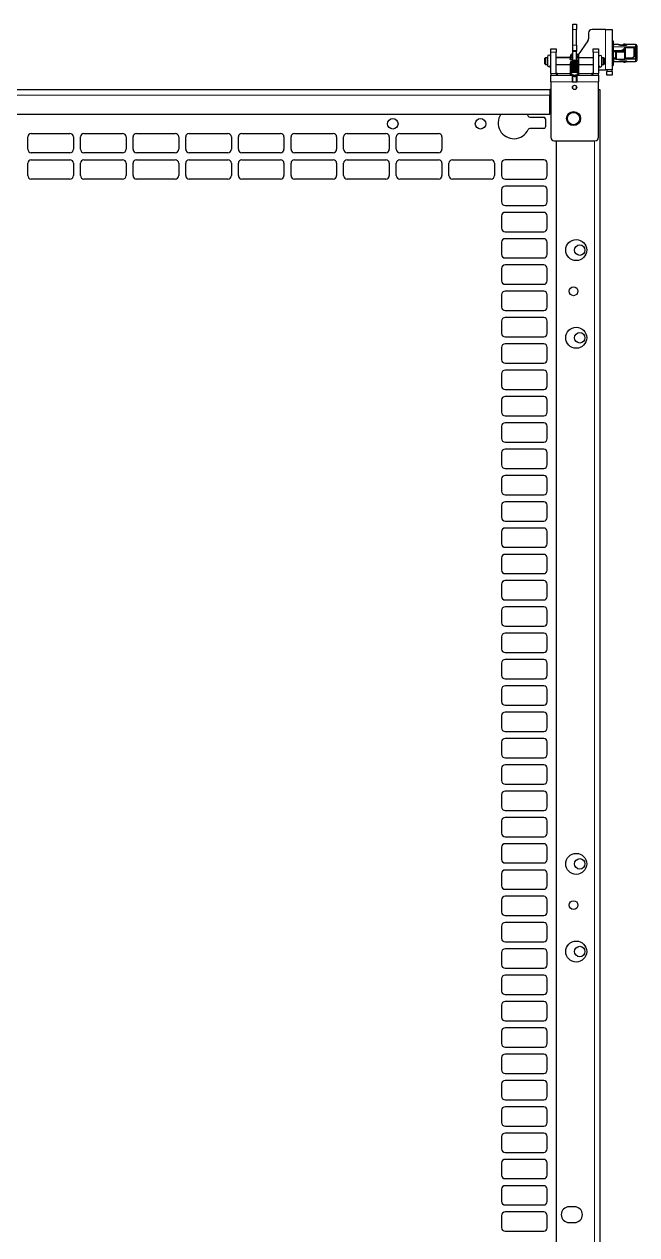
# Model space of a CAD drawing. Header units: millimetres. Extents: x -824 to 1032, y 378 to 1984.
# Drawn here: x 639 to 988, y 1171 to 1861 of the extents above; entities that cross this region are included whole.
import ezdxf

# ---------------------------------------------------------------- set-up
doc = ezdxf.new("R2010")
doc.units = ezdxf.units.MM

msp = doc.modelspace()

# ---------------------------------------------------------------- linework, layer by layer
at = {"color": 7, "linetype": 'Continuous', "lineweight": 25}
for p, q in [((952.01, 1861.39), (954.01, 1861.39)), ((952.01, 1858.39), (952.01, 1861.39)), ((952.01, 1849.39), (952.01, 1858.39)), ((954.01, 1861.39), (954.01, 1858.39)), ((954.01, 1849.39), (954.01, 1858.39)), ((970.61, 1858.39), (962.91, 1858.39)), ((970.61, 1858.39), (974.41, 1858.39)), ((974.41, 1858.39), (974.41, 1835.39)), ((960.55, 1851.87), (954.98, 1843.92)), ((960.91, 1856.39), (960.91, 1853.02)), ((974.41, 1851.99), (974.91, 1851.99)), ((974.41, 1851.96), (974.91, 1851.96)), ((974.91, 1850.16), (974.41, 1850.16)), ((974.91, 1851.96), (974.91, 1851.99)), ((974.91, 1851.96), (974.91, 1850.16)), ((974.91, 1848.75), (974.91, 1850.16)), ((939.41, 1847.39), (942.41, 1847.39)), ((939.41, 1845.39), (939.41, 1847.39)), ((939.41, 1833.19), (939.41, 1845.39)), ((942.41, 1847.39), (942.41, 1845.39)), ((942.41, 1833.19), (942.41, 1845.39)), ((952.01, 1846.39), (952.01, 1849.39)), ((952.01, 1846.39), (954.01, 1846.39)), ((952.01, 1845.89), (952.01, 1846.39)), ((952.01, 1840.63), (952.01, 1845.89)), ((954.01, 1849.39), (954.01, 1846.39)), ((954.01, 1846.39), (954.01, 1845.89)), ((954.01, 1840.67), (954.01, 1845.89)), ((954.62, 1843.41), (954.51, 1843.24)), ((963.61, 1845.39), (963.61, 1847.39)), ((963.61, 1847.39), (966.61, 1847.39)), ((963.61, 1845.39), (963.61, 1833.19)), ((966.61, 1847.39), (966.61, 1845.39)), ((966.61, 1845.39), (966.61, 1833.19)), ((974.91, 1848.75), (974.41, 1848.75)), ((974.91, 1848.75), (974.91, 1837.9)), ((975.11, 1847.89), (974.91, 1847.89)), ((974.91, 1845.8), (975.21, 1845.83)), ((975.36, 1849.74), (975.11, 1849.74)), ((975.36, 1849.72), (975.11, 1849.72)), ((975.11, 1846.65), (975.11, 1848.49)), ((975.11, 1846.28), (975.11, 1846.65)), ((975.38, 1845.9), (975.21, 1845.86)), ((975.21, 1841.97), (975.21, 1845.86)), ((975.88, 1849.74), (975.38, 1849.74)), ((978.01, 1846.15), (975.86, 1846.15)), ((975.86, 1845.77), (976.41, 1845.77)), ((978.01, 1849.74), (975.88, 1849.74)), ((976.41, 1845.79), (976.61, 1845.89)), ((976.41, 1845.51), (976.41, 1845.79)), ((976.41, 1845.51), (976.61, 1845.6)), ((976.41, 1841.53), (976.41, 1845.51)), ((976.61, 1845.89), (976.61, 1845.6)), ((976.61, 1845.89), (978.01, 1845.89)), ((976.61, 1845.6), (976.61, 1841.4)), ((976.61, 1845.6), (981.69, 1845.6)), ((978.04, 1849.74), (978.01, 1849.74)), ((978.01, 1849.74), (978.01, 1849.73)), ((978.01, 1849.73), (978.04, 1849.73)), ((978.2, 1845.89), (979.04, 1845.95)), ((979.21, 1849.62), (980.41, 1849.62)), ((979.21, 1849.52), (982.51, 1849.52)), ((980.1, 1846.25), (981.69, 1846.25)), ((980.95, 1847.15), (982.11, 1848.49)), ((982.11, 1848.12), (980.95, 1846.78)), ((981.69, 1846.25), (981.69, 1847.64)), ((981.69, 1845.6), (981.69, 1846.25)), ((981.69, 1846.25), (981.81, 1846.08)), ((981.69, 1841.4), (981.69, 1845.6)), ((981.69, 1845.6), (981.81, 1845.44)), ((981.81, 1847.77), (981.81, 1846.08)), ((981.81, 1846.08), (981.81, 1845.44)), ((981.81, 1845.44), (981.81, 1841.62)), ((986.91, 1847.89), (981.91, 1847.89)), ((982.11, 1848.12), (982.11, 1848.49)), ((982.11, 1848.49), (987.71, 1848.49)), ((987.71, 1848.12), (982.11, 1848.12)), ((987.71, 1849.74), (983.01, 1849.74)), ((983.01, 1849.7), (983.01, 1849.74)), ((983.01, 1849.7), (983.01, 1849.65)), ((987.41, 1847.39), (986.91, 1847.89)), ((986.91, 1843.25), (986.91, 1847.89)), ((987.71, 1846.16), (987.21, 1846.16)), ((987.21, 1843.61), (987.21, 1843.47)), ((987.71, 1843.61), (987.21, 1843.61)), ((987.21, 1843.47), (987.71, 1843.47)), ((987.41, 1847.39), (987.41, 1843.59)), ((987.71, 1847.52), (987.71, 1846.91)), ((987.71, 1843.47), (987.71, 1843.61)), ((987.91, 1848.68), (988.41, 1848.68)), ((987.91, 1844.53), (987.91, 1848.68)), ((987.91, 1844.53), (988.41, 1844.53)), ((987.91, 1843.73), (987.91, 1844.53)), ((987.91, 1843.73), (988.41, 1843.73)), ((987.91, 1842.11), (987.91, 1843.73)), ((988.41, 1849.04), (988.41, 1848.68)), ((988.41, 1848.68), (988.41, 1844.53)), ((988.41, 1844.53), (988.41, 1843.73)), ((988.41, 1843.73), (988.41, 1842.11)), ((936.46, 1842.29), (935.96, 1842)), ((935.96, 1838.77), (935.96, 1842)), ((935.96, 1838.77), (936.46, 1838.49)), ((937.47, 1842.29), (936.46, 1842.29)), ((936.46, 1842.29), (936.46, 1838.49)), ((936.46, 1838.49), (937.47, 1838.49)), ((937.47, 1842.8), (937.47, 1838.1)), ((939.37, 1838.1), (939.37, 1842.8)), ((939.41, 1842.29), (939.37, 1842.29)), ((939.37, 1838.49), (939.41, 1838.49)), ((950.48, 1842.39), (942.41, 1842.39)), ((950.48, 1842.29), (942.41, 1842.29)), ((942.41, 1838.49), (950.49, 1838.49)), ((950.48, 1842.87), (950.47, 1841.3)), ((951.07, 1841.29), (951.08, 1842.86)), ((952.01, 1842.39), (951.08, 1842.39)), ((952.01, 1842.29), (951.08, 1842.29)), ((951.24, 1836.52), (951.11, 1836.71)), ((954.88, 1842.29), (954.01, 1842.29)), ((954.88, 1842.72), (954.86, 1840.22)), ((955.41, 1837.45), (955.41, 1838.02)), ((955.47, 1839.15), (955.42, 1839.56)), ((955.42, 1838.49), (963.61, 1838.49)), ((955.45, 1839.34), (955.48, 1842.72)), ((955.46, 1839.09), (955.47, 1839.15)), ((963.61, 1842.29), (955.48, 1842.29)), ((966.66, 1842.29), (966.61, 1842.29)), ((966.61, 1838.49), (966.66, 1838.49)), ((966.66, 1842.59), (966.66, 1837.89)), ((968.56, 1837.89), (968.56, 1842.59)), ((969.46, 1842.29), (968.56, 1842.29)), ((968.56, 1838.49), (969.46, 1838.49)), ((969.96, 1842), (969.46, 1842.29)), ((969.46, 1838.49), (969.46, 1842.29)), ((969.46, 1838.49), (969.96, 1838.77)), ((969.96, 1842), (969.96, 1838.77)), ((974.41, 1837.9), (974.91, 1837.9)), ((974.41, 1837.81), (974.91, 1837.81)), ((974.41, 1837.79), (974.91, 1837.79)), ((974.91, 1837.9), (974.91, 1837.81)), ((974.91, 1837.81), (974.91, 1837.79)), ((976.41, 1841.97), (975.11, 1841.97)), ((975.11, 1841.64), (976.41, 1841.64)), ((975.36, 1840.12), (975.11, 1840.12)), ((975.36, 1840.05), (975.11, 1840.05)), ((975.36, 1840.04), (975.11, 1840.04)), ((975.88, 1840.04), (978.01, 1840.04)), ((975.91, 1840.05), (975.91, 1840.04)), ((976.41, 1841.53), (976.61, 1841.4)), ((976.61, 1841.4), (981.69, 1841.4)), ((978.01, 1840.09), (978.01, 1840.04)), ((979.21, 1840.42), (982.51, 1840.42)), ((979.21, 1840.25), (980.24, 1840.25)), ((979.21, 1840.15), (980.41, 1840.15)), ((980.12, 1840.42), (980.08, 1840.36)), ((980.08, 1840.36), (980.08, 1840.36)), ((980.94, 1839.86), (980.48, 1840.11)), ((981.69, 1841.4), (981.81, 1841.62)), ((985.71, 1841.97), (981.81, 1841.97)), ((981.81, 1841.64), (985.71, 1841.64)), ((983.01, 1840.25), (983.01, 1840.15)), ((983.01, 1840.04), (983.01, 1840.15)), ((983.01, 1840.04), (987.71, 1840.04)), ((985.71, 1841.97), (985.71, 1841.64)), ((985.71, 1841.64), (987.71, 1841.64)), ((987.71, 1841.97), (987.71, 1842.63)), ((988.41, 1842.11), (987.91, 1842.11)), ((988.41, 1842.11), (988.41, 1840.74)), ((939.41, 1832.39), (951.51, 1832.39)), ((939.41, 1828.59), (939.41, 1832.39)), ((943.21, 1833.19), (942.41, 1833.19)), ((943.21, 1832.39), (943.21, 1833.19)), ((950.52, 1833.41), (950.41, 1833)), ((950.41, 1833), (950.41, 1832.94)), ((950.63, 1834.52), (950.78, 1834.65)), ((951.01, 1832.96), (951.07, 1833.16)), ((951.01, 1832.9), (951.01, 1832.96)), ((951.51, 1832.39), (951.51, 1828.59)), ((952.01, 1829.39), (951.51, 1829.39)), ((952.01, 1828.59), (952.01, 1831.77)), ((954.01, 1828.59), (954.01, 1831.75)), ((954.51, 1829.39), (954.01, 1829.39)), ((954.51, 1832.39), (966.61, 1832.39)), ((954.51, 1828.59), (954.51, 1832.39)), ((962.81, 1833.19), (962.81, 1832.39)), ((963.61, 1833.19), (962.81, 1833.19)), ((966.61, 1835.39), (970.61, 1835.39)), ((966.61, 1832.39), (966.61, 1828.59)), ((974.41, 1835.39), (970.61, 1835.39)), ((971.41, 1835.39), (971.41, 1834.39)), ((971.41, 1832.39), (971.41, 1834.39)), ((974.41, 1832.39), (971.41, 1832.39)), ((974.41, 1834.39), (974.41, 1835.39)), ((974.41, 1834.39), (974.41, 1832.39)), ((309.91, 1824.1), (938.91, 1824.1)), ((938.91, 1824.1), (938.91, 1821)), ((939.41, 1824.09), (938.91, 1824.09)), ((939.41, 1828.59), (939.41, 1796.89)), ((951.51, 1828.59), (954.51, 1828.59)), ((952.01, 1824.59), (952.01, 1826.09)), ((954.01, 1824.59), (954.01, 1826.09)), ((966.61, 1796.89), (966.61, 1828.59)), ((966.61, 1824.09), (967.41, 1824.09)), ((967.41, 1824.09), (967.41, 541.09)), ((938.91, 1810.1), (938.91, 1821)), ((309.91, 1810.1), (938.91, 1810.1)), ((925.89, 1810.1), (926.56, 1808.92)), ((927.46, 1808.35), (935.41, 1808.35)), ((935.41, 1801.85), (927.46, 1801.85)), ((936.41, 1807.35), (936.41, 1802.85)), ((641.41, 1790.09), (641.41, 1797.09)), ((643.41, 1799.09), (665.41, 1799.09)), ((667.41, 1797.09), (667.41, 1790.09)), ((671.41, 1790.09), (671.41, 1797.09)), ((673.41, 1799.09), (695.41, 1799.09)), ((697.41, 1797.09), (697.41, 1790.09)), ((701.41, 1790.09), (701.41, 1797.09)), ((703.41, 1799.09), (725.41, 1799.09)), ((727.41, 1797.09), (727.41, 1790.09)), ((731.41, 1790.09), (731.41, 1797.09)), ((733.41, 1799.09), (755.41, 1799.09)), ((757.41, 1797.09), (757.41, 1790.09)), ((761.41, 1790.09), (761.41, 1797.09)), ((763.41, 1799.09), (785.41, 1799.09)), ((787.41, 1797.09), (787.41, 1790.09)), ((791.41, 1790.09), (791.41, 1797.09)), ((793.41, 1799.09), (815.41, 1799.09)), ((817.41, 1797.09), (817.41, 1790.09)), ((821.41, 1790.09), (821.41, 1797.09)), ((823.41, 1799.09), (845.41, 1799.09)), ((847.41, 1797.09), (847.41, 1790.09)), ((851.41, 1790.09), (851.41, 1797.09)), ((853.41, 1799.09), (875.41, 1799.09)), ((877.41, 1797.09), (877.41, 1790.09)), ((941.41, 1794.89), (964.61, 1794.89)), ((942.41, 1794.89), (942.41, 541.09)), ((665.41, 1788.09), (643.41, 1788.09)), ((695.41, 1788.09), (673.41, 1788.09)), ((725.41, 1788.09), (703.41, 1788.09)), ((755.41, 1788.09), (733.41, 1788.09)), ((785.41, 1788.09), (763.41, 1788.09)), ((815.41, 1788.09), (793.41, 1788.09)), ((845.41, 1788.09), (823.41, 1788.09)), ((875.41, 1788.09), (853.41, 1788.09)), ((641.41, 1775.09), (641.41, 1782.09)), ((643.41, 1784.09), (665.41, 1784.09)), ((667.41, 1782.09), (667.41, 1775.09)), ((671.41, 1775.09), (671.41, 1782.09)), ((673.41, 1784.09), (695.41, 1784.09)), ((697.41, 1782.09), (697.41, 1775.09)), ((701.41, 1775.09), (701.41, 1782.09)), ((703.41, 1784.09), (725.41, 1784.09)), ((727.41, 1782.09), (727.41, 1775.09)), ((731.41, 1775.09), (731.41, 1782.09)), ((733.41, 1784.09), (755.41, 1784.09)), ((757.41, 1782.09), (757.41, 1775.09)), ((761.41, 1775.09), (761.41, 1782.09)), ((763.41, 1784.09), (785.41, 1784.09)), ((787.41, 1782.09), (787.41, 1775.09)), ((791.41, 1775.09), (791.41, 1782.09)), ((793.41, 1784.09), (815.41, 1784.09)), ((817.41, 1782.09), (817.41, 1775.09)), ((821.41, 1775.09), (821.41, 1782.09)), ((823.41, 1784.09), (845.41, 1784.09)), ((847.41, 1782.09), (847.41, 1775.09)), ((851.41, 1775.09), (851.41, 1782.09)), ((853.41, 1784.09), (875.41, 1784.09)), ((877.41, 1782.09), (877.41, 1775.09)), ((881.41, 1775.09), (881.41, 1782.09)), ((883.41, 1784.09), (905.41, 1784.09)), ((907.41, 1782.09), (907.41, 1775.09)), ((911.41, 1782.09), (911.41, 1775.09)), ((935.41, 1784.09), (913.41, 1784.09)), ((937.41, 1775.09), (937.41, 1782.09)), ((665.41, 1773.09), (643.41, 1773.09)), ((695.41, 1773.09), (673.41, 1773.09)), ((725.41, 1773.09), (703.41, 1773.09)), ((755.41, 1773.09), (733.41, 1773.09)), ((785.41, 1773.09), (763.41, 1773.09)), ((815.41, 1773.09), (793.41, 1773.09)), ((845.41, 1773.09), (823.41, 1773.09)), ((875.41, 1773.09), (853.41, 1773.09)), ((905.41, 1773.09), (883.41, 1773.09)), ((913.41, 1773.09), (935.41, 1773.09)), ((935.41, 1769.09), (913.41, 1769.09)), ((911.41, 1767.09), (911.41, 1760.09)), ((937.41, 1760.09), (937.41, 1767.09)), ((913.41, 1758.09), (935.41, 1758.09)), ((935.41, 1754.09), (913.41, 1754.09)), ((911.41, 1752.09), (911.41, 1745.09)), ((937.41, 1745.09), (937.41, 1752.09)), ((913.41, 1743.09), (935.41, 1743.09)), ((911.41, 1737.09), (911.41, 1730.09)), ((935.41, 1739.09), (913.41, 1739.09)), ((937.41, 1730.09), (937.41, 1737.09)), ((913.41, 1728.09), (935.41, 1728.09)), ((911.41, 1722.09), (911.41, 1715.09)), ((935.41, 1724.09), (913.41, 1724.09)), ((937.41, 1715.09), (937.41, 1722.09)), ((913.41, 1713.09), (935.41, 1713.09)), ((911.41, 1707.09), (911.41, 1700.09)), ((935.41, 1709.09), (913.41, 1709.09)), ((937.41, 1700.09), (937.41, 1707.09)), ((911.41, 1692.09), (911.41, 1685.09)), ((913.41, 1698.09), (935.41, 1698.09)), ((935.41, 1694.09), (913.41, 1694.09)), ((937.41, 1685.09), (937.41, 1692.09)), ((913.41, 1683.09), (935.41, 1683.09)), ((935.41, 1679.09), (913.41, 1679.09)), ((911.41, 1677.09), (911.41, 1670.09)), ((937.41, 1670.09), (937.41, 1677.09)), ((913.41, 1668.09), (935.41, 1668.09)), ((935.41, 1664.09), (913.41, 1664.09)), ((911.41, 1662.09), (911.41, 1655.09)), ((937.41, 1655.09), (937.41, 1662.09)), ((913.41, 1653.09), (935.41, 1653.09)), ((911.41, 1647.09), (911.41, 1640.09)), ((935.41, 1649.09), (913.41, 1649.09)), ((937.41, 1640.09), (937.41, 1647.09)), ((913.41, 1638.09), (935.41, 1638.09)), ((911.41, 1632.09), (911.41, 1625.09)), ((935.41, 1634.09), (913.41, 1634.09)), ((937.41, 1625.09), (937.41, 1632.09)), ((913.41, 1623.09), (935.41, 1623.09)), ((911.41, 1617.09), (911.41, 1610.09)), ((935.41, 1619.09), (913.41, 1619.09)), ((937.41, 1610.09), (937.41, 1617.09)), ((911.41, 1602.09), (911.41, 1595.09)), ((913.41, 1608.09), (935.41, 1608.09)), ((935.41, 1604.09), (913.41, 1604.09)), ((937.41, 1595.09), (937.41, 1602.09)), ((913.41, 1593.09), (935.41, 1593.09)), ((935.41, 1589.09), (913.41, 1589.09)), ((911.41, 1587.09), (911.41, 1580.09)), ((937.41, 1580.09), (937.41, 1587.09)), ((913.41, 1578.09), (935.41, 1578.09)), ((935.41, 1574.09), (913.41, 1574.09)), ((911.41, 1572.09), (911.41, 1565.09)), ((937.41, 1565.09), (937.41, 1572.09)), ((913.41, 1563.09), (935.41, 1563.09)), ((911.41, 1557.09), (911.41, 1550.09)), ((935.41, 1559.09), (913.41, 1559.09)), ((937.41, 1550.09), (937.41, 1557.09)), ((913.41, 1548.09), (935.41, 1548.09)), ((911.41, 1542.09), (911.41, 1535.09)), ((935.41, 1544.09), (913.41, 1544.09)), ((937.41, 1535.09), (937.41, 1542.09)), ((913.41, 1533.09), (935.41, 1533.09)), ((911.41, 1527.09), (911.41, 1520.09)), ((935.41, 1529.09), (913.41, 1529.09)), ((937.41, 1520.09), (937.41, 1527.09)), ((911.41, 1512.09), (911.41, 1505.09)), ((913.41, 1518.09), (935.41, 1518.09)), ((935.41, 1514.09), (913.41, 1514.09)), ((937.41, 1505.09), (937.41, 1512.09)), ((913.41, 1503.09), (935.41, 1503.09)), ((935.41, 1499.09), (913.41, 1499.09)), ((911.41, 1497.09), (911.41, 1490.09)), ((937.41, 1490.09), (937.41, 1497.09)), ((913.41, 1488.09), (935.41, 1488.09)), ((911.41, 1482.09), (911.41, 1475.09)), ((935.41, 1484.09), (913.41, 1484.09)), ((937.41, 1475.09), (937.41, 1482.09)), ((913.41, 1473.09), (935.41, 1473.09)), ((911.41, 1467.09), (911.41, 1460.09)), ((935.41, 1469.09), (913.41, 1469.09)), ((937.41, 1460.09), (937.41, 1467.09)), ((913.41, 1458.09), (935.41, 1458.09)), ((911.41, 1452.09), (911.41, 1445.09)), ((935.41, 1454.09), (913.41, 1454.09)), ((937.41, 1445.09), (937.41, 1452.09)), ((913.41, 1443.09), (935.41, 1443.09)), ((911.41, 1437.09), (911.41, 1430.09)), ((935.41, 1439.09), (913.41, 1439.09)), ((937.41, 1430.09), (937.41, 1437.09)), ((911.41, 1422.09), (911.41, 1415.09)), ((913.41, 1428.09), (935.41, 1428.09)), ((935.41, 1424.09), (913.41, 1424.09)), ((937.41, 1415.09), (937.41, 1422.09)), ((913.41, 1413.09), (935.41, 1413.09)), ((935.41, 1409.09), (913.41, 1409.09)), ((911.41, 1407.09), (911.41, 1400.09)), ((937.41, 1400.09), (937.41, 1407.09)), ((913.41, 1398.09), (935.41, 1398.09)), ((911.41, 1392.09), (911.41, 1385.09)), ((935.41, 1394.09), (913.41, 1394.09)), ((937.41, 1385.09), (937.41, 1392.09)), ((913.41, 1383.09), (935.41, 1383.09)), ((911.41, 1377.09), (911.41, 1370.09)), ((935.41, 1379.09), (913.41, 1379.09)), ((937.41, 1370.09), (937.41, 1377.09)), ((913.41, 1368.09), (935.41, 1368.09)), ((911.41, 1362.09), (911.41, 1355.09)), ((935.41, 1364.09), (913.41, 1364.09)), ((937.41, 1355.09), (937.41, 1362.09)), ((913.41, 1353.09), (935.41, 1353.09)), ((911.41, 1347.09), (911.41, 1340.09)), ((935.41, 1349.09), (913.41, 1349.09)), ((937.41, 1340.09), (937.41, 1347.09)), ((913.41, 1338.09), (935.41, 1338.09)), ((935.41, 1334.09), (913.41, 1334.09)), ((911.41, 1332.09), (911.41, 1325.09)), ((937.41, 1325.09), (937.41, 1332.09)), ((913.41, 1323.09), (935.41, 1323.09)), ((935.41, 1319.09), (913.41, 1319.09)), ((911.41, 1317.09), (911.41, 1310.09)), ((937.41, 1310.09), (937.41, 1317.09)), ((913.41, 1308.09), (935.41, 1308.09)), ((911.41, 1302.09), (911.41, 1295.09)), ((935.41, 1304.09), (913.41, 1304.09)), ((937.41, 1295.09), (937.41, 1302.09)), ((913.41, 1293.09), (935.41, 1293.09)), ((911.41, 1287.09), (911.41, 1280.09)), ((935.41, 1289.09), (913.41, 1289.09)), ((937.41, 1280.09), (937.41, 1287.09)), ((913.41, 1278.09), (935.41, 1278.09)), ((911.41, 1272.09), (911.41, 1265.09)), ((935.41, 1274.09), (913.41, 1274.09)), ((937.41, 1265.09), (937.41, 1272.09)), ((911.41, 1257.09), (911.41, 1250.09)), ((913.41, 1263.09), (935.41, 1263.09)), ((935.41, 1259.09), (913.41, 1259.09)), ((937.41, 1250.09), (937.41, 1257.09)), ((913.41, 1248.09), (935.41, 1248.09)), ((935.41, 1244.09), (913.41, 1244.09)), ((911.41, 1242.09), (911.41, 1235.09)), ((937.41, 1235.09), (937.41, 1242.09)), ((913.41, 1233.09), (935.41, 1233.09)), ((935.41, 1229.09), (913.41, 1229.09)), ((911.41, 1227.09), (911.41, 1220.09)), ((937.41, 1220.09), (937.41, 1227.09)), ((913.41, 1218.09), (935.41, 1218.09)), ((911.41, 1212.09), (911.41, 1205.09)), ((935.41, 1214.09), (913.41, 1214.09)), ((937.41, 1205.09), (937.41, 1212.09)), ((913.41, 1203.09), (935.41, 1203.09)), ((911.41, 1197.09), (911.41, 1190.09)), ((935.41, 1199.09), (913.41, 1199.09)), ((937.41, 1190.09), (937.41, 1197.09)), ((913.41, 1188.09), (935.41, 1188.09)), ((911.41, 1182.09), (911.41, 1175.09)), ((935.41, 1184.09), (913.41, 1184.09)), ((937.41, 1175.09), (937.41, 1182.09)), ((952.91, 1187.09), (949.91, 1187.09)), ((949.91, 1178.09), (952.91, 1178.09)), ((913.41, 1173.09), (935.41, 1173.09))]:
    msp.add_line(p, q, dxfattribs=at)
at = {"color": 8, "linetype": 'Continuous', "lineweight": 18}
for p, q in [((954.01, 1858.39), (952.01, 1858.39)), ((970.61, 1858.39), (970.61, 1835.39)), ((942.41, 1845.39), (939.41, 1845.39)), ((952.01, 1849.39), (954.01, 1849.39)), ((954.01, 1845.89), (952.01, 1845.89)), ((966.61, 1845.39), (963.61, 1845.39)), ((975.11, 1849.72), (975.11, 1848.49)), ((975.11, 1848.49), (982.11, 1848.49)), ((975.36, 1849.72), (975.36, 1849.74)), ((975.86, 1846.15), (975.86, 1845.77)), ((978.01, 1845.89), (978.01, 1846.15)), ((978.2, 1846.16), (978.2, 1845.89)), ((979.21, 1849.62), (979.21, 1849.52)), ((980.48, 1849.67), (980.57, 1849.52)), ((980.95, 1846.78), (980.95, 1847.15)), ((987.71, 1847.8), (987, 1847.8)), ((987.71, 1848.49), (987.71, 1849.74)), ((987.71, 1847.8), (987.71, 1848.12)), ((954.97, 1839), (955.01, 1838.97)), ((975.11, 1841.64), (975.11, 1840.12)), ((975.11, 1840.05), (975.11, 1840.04)), ((975.36, 1840.05), (975.36, 1840.12)), ((979.21, 1840.42), (979.21, 1840.25)), ((987.71, 1840.04), (987.71, 1841.64)), ((942.41, 1833.19), (939.41, 1833.19)), ((950.44, 1833.19), (943.21, 1833.19)), ((950.7, 1832.4), (950.81, 1832.39)), ((962.81, 1833.19), (955.41, 1833.19)), ((963.61, 1833.19), (966.61, 1833.19)), ((971.41, 1834.39), (974.41, 1834.39)), ((951.51, 1828.59), (939.41, 1828.59)), ((966.61, 1828.59), (954.51, 1828.59)), ((309.91, 1821), (938.91, 1821)), ((964.31, 1794.89), (964.31, 541.09))]:
    msp.add_line(p, q, dxfattribs=at)
at = {"color": 7, "linetype": 'Continuous', "lineweight": 25, "flags": 128}
for points in [[(974.91, 1848.14), (974.97, 1848.13), (975.11, 1848.12)], [(987.71, 1848.49), (987.85, 1848.48), (987.91, 1848.47)], [(987.91, 1847.4), (987.9, 1847.42), (987.89, 1847.45), (987.87, 1847.47), (987.85, 1847.49), (987.82, 1847.5), (987.78, 1847.51), (987.75, 1847.52), (987.71, 1847.52)], [(950.78, 1841.48), (950.9, 1841.46), (950.99, 1841.42), (951.05, 1841.36), (951.07, 1841.29), (951.04, 1841.22), (950.97, 1841.16), (950.87, 1841.12), (950.76, 1841.11), (950.64, 1841.13), (950.55, 1841.17), (950.49, 1841.23), (950.47, 1841.31), (950.5, 1841.38), (950.57, 1841.43), (950.67, 1841.47), (950.78, 1841.48)], [(955.36, 1834.91), (955.43, 1835.23), (955.22, 1835.82), (954.77, 1836.25), (954.32, 1836.48), (953.69, 1836.66), (952.76, 1836.69), (952.17, 1836.56), (951.52, 1836.26), (951.23, 1836), (951.02, 1835.68), (950.95, 1835.35), (950.98, 1835.1), (950.98, 1835.1)], [(953.03, 1837.15), (953.03, 1837.2), (953.03, 1837.26)], [(955.05, 1839.25), (955.13, 1839.24), (955.25, 1839.27), (955.34, 1839.33), (955.41, 1839.42), (955.43, 1839.51), (955.41, 1839.6), (955.35, 1839.67), (955.25, 1839.71), (955.14, 1839.71), (955.14, 1839.71)], [(974.91, 1841.95), (974.97, 1841.97), (975.11, 1841.97)], [(987.91, 1842.37), (987.9, 1842.35), (987.89, 1842.33), (987.87, 1842.3), (987.85, 1842.29), (987.82, 1842.27), (987.78, 1842.26), (987.75, 1842.25), (987.71, 1842.25)], [(939.41, 1833.19), (939.48, 1832.44), (939.49, 1832.39)], [(955.35, 1833.89), (955.42, 1834.22), (955.2, 1834.8), (954.76, 1835.23), (954.31, 1835.47), (953.67, 1835.64), (952.74, 1835.67), (952.15, 1835.54), (951.51, 1835.23), (951.21, 1834.98), (951, 1834.66), (950.93, 1834.32), (950.97, 1834.08), (950.97, 1834.08)], [(966.52, 1832.39), (966.54, 1832.44), (966.61, 1833.19)]]:
    msp.add_lwpolyline(points, dxfattribs=at)
at = {"color": 8, "linetype": 'Continuous', "lineweight": 18, "flags": 128}
for points in [[(950.48, 1842.87), (950.48, 1842.88), (950.51, 1842.95), (950.58, 1843), (950.68, 1843.04), (950.8, 1843.05)], [(950.8, 1843.05), (950.91, 1843.03), (951, 1842.99), (951.07, 1842.93), (951.08, 1842.86)], [(955.19, 1842.91), (955.08, 1842.9), (954.98, 1842.86), (954.91, 1842.8), (954.88, 1842.73), (954.88, 1842.72)], [(955.48, 1842.72), (955.46, 1842.78), (955.4, 1842.85), (955.31, 1842.89), (955.19, 1842.91)], [(950.55, 1832.39), (950.58, 1832.39), (950.7, 1832.4)]]:
    msp.add_lwpolyline(points, dxfattribs=at)
at = {"color": 7, "linetype": 'Continuous', "lineweight": 25}
for centre, radius in [((953.01, 1825.34), 1.25), ((952.41, 1807.59), 4), ((952.41, 1807.59), 3.5), ((849.41, 1804.6), 3), ((899.41, 1804.6), 3), ((953.91, 1732.59), 6), ((955.91, 1732.59), 3), ((952.41, 1709.09), 2.5), ((953.91, 1682.59), 6), ((955.91, 1682.59), 3), ((953.91, 1382.59), 6), ((955.91, 1382.59), 3), ((952.41, 1359.09), 2.5), ((953.91, 1332.59), 6), ((955.91, 1332.59), 3)]:
    msp.add_circle(centre, radius, dxfattribs=at)
for centre, radius, start, end in [((962.91, 1856.39), 2, 90, 180), ((958.91, 1853.02), 2, 325.00798, 0), ((938.42, 1842.8), 0.95, 0, 180), ((952.87, 1844.39), 2, 304.79595, 325.00798), ((967.61, 1842.59), 0.95, 0, 180), ((975.11, 1849.94), 0.2, 180.0002, 270.0002), ((975.11, 1849.92), 0.2, 180.08935, 270.08907), ((975.09, 1848.67), 0.18, 189.63694, 277.14426), ((975.75, 1846.8), 0.665, 193.44863, 278.95624), ((975.75, 1846.43), 0.665, 193.44863, 278.95624), ((978.01, 1847.25), 1.1, 269.96184, 280.14326), ((987.71, 1849.04), 0.7, 0, 90), ((987.73, 1847.94), 0.18, 9.63694, 97.14426), ((987.74, 1847.62), 0.177, 13.44863, 98.95624), ((938.42, 1838.1), 0.95, 180, 0), ((967.61, 1837.89), 0.95, 180, 0), ((975.08, 1841.46), 0.177, 81.04376, 166.55137), ((975.11, 1839.92), 0.198, 89.52208, 179.51398), ((975.11, 1839.85), 0.2, 89.91093, 179.91065), ((975.11, 1839.84), 0.2, 89.9998, 179.9998), ((987.74, 1842.15), 0.177, 261.04376, 346.55137), ((987.81, 1842.25), 0.62, 261.04376, 346.55137), ((987.71, 1840.74), 0.7, 270, 0), ((943.21, 1833.19), 0.8, 180, 270), ((962.81, 1833.19), 0.8, 270, 0), ((918.41, 1805.1), 9, 146.25101, 334.84934), ((927.46, 1809.35), 1, 205.15066, 270), ((927.46, 1800.85), 1, 90, 154.84934), ((935.41, 1807.35), 1, 0, 90), ((935.41, 1802.85), 1, 270, 360), ((643.41, 1797.09), 2, 90, 180), ((665.41, 1797.09), 2, 0, 90), ((673.41, 1797.09), 2, 90, 180), ((695.41, 1797.09), 2, 0, 90), ((703.41, 1797.09), 2, 90, 180), ((725.41, 1797.09), 2, 0, 90), ((733.41, 1797.09), 2, 90, 180), ((755.41, 1797.09), 2, 0, 90), ((763.41, 1797.09), 2, 90, 180), ((785.41, 1797.09), 2, 0, 90), ((793.41, 1797.09), 2, 90, 180), ((815.41, 1797.09), 2, 0, 90), ((823.41, 1797.09), 2, 90, 180), ((845.41, 1797.09), 2, 0, 90), ((853.41, 1797.09), 2, 90, 180), ((875.41, 1797.09), 2, 0, 90), ((941.41, 1796.89), 2, 180, 270), ((964.61, 1796.89), 2, 270, 0), ((643.41, 1790.09), 2, 180, 270), ((665.41, 1790.09), 2, 270, 0), ((673.41, 1790.09), 2, 180, 270), ((695.41, 1790.09), 2, 270, 0), ((703.41, 1790.09), 2, 180, 270), ((725.41, 1790.09), 2, 270, 0), ((733.41, 1790.09), 2, 180, 270), ((755.41, 1790.09), 2, 270, 0), ((763.41, 1790.09), 2, 180, 270), ((785.41, 1790.09), 2, 270, 0), ((793.41, 1790.09), 2, 180, 270), ((815.41, 1790.09), 2, 270, 0), ((823.41, 1790.09), 2, 180, 270), ((845.41, 1790.09), 2, 270, 0), ((853.41, 1790.09), 2, 180, 270), ((875.41, 1790.09), 2, 270, 0), ((643.41, 1782.09), 2, 90, 180), ((665.41, 1782.09), 2, 0, 90), ((673.41, 1782.09), 2, 90, 180), ((695.41, 1782.09), 2, 0, 90), ((703.41, 1782.09), 2, 90, 180), ((725.41, 1782.09), 2, 0, 90), ((733.41, 1782.09), 2, 90, 180), ((755.41, 1782.09), 2, 0, 90), ((763.41, 1782.09), 2, 90, 180), ((785.41, 1782.09), 2, 0, 90), ((793.41, 1782.09), 2, 90, 180), ((815.41, 1782.09), 2, 0, 90), ((823.41, 1782.09), 2, 90, 180), ((845.41, 1782.09), 2, 0, 90), ((853.41, 1782.09), 2, 90, 180), ((875.41, 1782.09), 2, 0, 90), ((883.41, 1782.09), 2, 90, 180), ((905.41, 1782.09), 2, 0, 90), ((913.41, 1782.09), 2, 90, 180), ((935.41, 1782.09), 2, 0, 90), ((643.41, 1775.09), 2, 180, 270), ((665.41, 1775.09), 2, 270, 0), ((673.41, 1775.09), 2, 180, 270), ((695.41, 1775.09), 2, 270, 0), ((703.41, 1775.09), 2, 180, 270), ((725.41, 1775.09), 2, 270, 0), ((733.41, 1775.09), 2, 180, 270), ((755.41, 1775.09), 2, 270, 0), ((763.41, 1775.09), 2, 180, 270), ((785.41, 1775.09), 2, 270, 0), ((793.41, 1775.09), 2, 180, 270), ((815.41, 1775.09), 2, 270, 0), ((823.41, 1775.09), 2, 180, 270), ((845.41, 1775.09), 2, 270, 0), ((853.41, 1775.09), 2, 180, 270), ((875.41, 1775.09), 2, 270, 0), ((883.41, 1775.09), 2, 180, 270), ((905.41, 1775.09), 2, 270, 0), ((913.41, 1775.09), 2, 180, 270), ((935.41, 1775.09), 2, 270, 0), ((913.41, 1767.09), 2, 90, 180), ((935.41, 1767.09), 2, 0, 90), ((913.41, 1760.09), 2, 180, 270), ((913.41, 1752.09), 2, 90, 180), ((935.41, 1760.09), 2, 270, 0), ((935.41, 1752.09), 2, 0, 90), ((913.41, 1745.09), 2, 180, 270), ((935.41, 1745.09), 2, 270, 0), ((913.41, 1737.09), 2, 90, 180), ((935.41, 1737.09), 2, 0, 90), ((913.41, 1730.09), 2, 180, 270), ((935.41, 1730.09), 2, 270, 0), ((913.41, 1722.09), 2, 90, 180), ((935.41, 1722.09), 2, 0, 90), ((913.41, 1715.09), 2, 180, 270), ((935.41, 1715.09), 2, 270, 0), ((913.41, 1707.09), 2, 90, 180), ((935.41, 1707.09), 2, 0, 90), ((913.41, 1700.09), 2, 180, 270), ((935.41, 1700.09), 2, 270, 0), ((913.41, 1692.09), 2, 90, 180), ((935.41, 1692.09), 2, 0, 90), ((913.41, 1685.09), 2, 180, 270), ((935.41, 1685.09), 2, 270, 0), ((913.41, 1677.09), 2, 90, 180), ((935.41, 1677.09), 2, 0, 90), ((913.41, 1670.09), 2, 180, 270), ((913.41, 1662.09), 2, 90, 180), ((935.41, 1670.09), 2, 270, 0), ((935.41, 1662.09), 2, 0, 90), ((913.41, 1655.09), 2, 180, 270), ((935.41, 1655.09), 2, 270, 0), ((913.41, 1647.09), 2, 90, 180), ((935.41, 1647.09), 2, 0, 90), ((913.41, 1640.09), 2, 180, 270), ((935.41, 1640.09), 2, 270, 0), ((913.41, 1632.09), 2, 90, 180), ((935.41, 1632.09), 2, 0, 90), ((913.41, 1625.09), 2, 180, 270), ((935.41, 1625.09), 2, 270, 0), ((913.41, 1617.09), 2, 90, 180), ((935.41, 1617.09), 2, 0, 90), ((913.41, 1610.09), 2, 180, 270), ((935.41, 1610.09), 2, 270, 0), ((913.41, 1602.09), 2, 90, 180), ((935.41, 1602.09), 2, 0, 90), ((913.41, 1595.09), 2, 180, 270), ((935.41, 1595.09), 2, 270, 0), ((913.41, 1587.09), 2, 90, 180), ((935.41, 1587.09), 2, 0, 90), ((913.41, 1580.09), 2, 180, 270), ((913.41, 1572.09), 2, 90, 180), ((935.41, 1580.09), 2, 270, 0), ((935.41, 1572.09), 2, 0, 90), ((913.41, 1565.09), 2, 180, 270), ((935.41, 1565.09), 2, 270, 0), ((913.41, 1557.09), 2, 90, 180), ((935.41, 1557.09), 2, 0, 90), ((913.41, 1550.09), 2, 180, 270), ((935.41, 1550.09), 2, 270, 0), ((913.41, 1542.09), 2, 90, 180), ((935.41, 1542.09), 2, 0, 90), ((913.41, 1535.09), 2, 180, 270), ((935.41, 1535.09), 2, 270, 0), ((913.41, 1527.09), 2, 90, 180), ((935.41, 1527.09), 2, 0, 90), ((913.41, 1520.09), 2, 180, 270), ((935.41, 1520.09), 2, 270, 0), ((913.41, 1512.09), 2, 90, 180), ((935.41, 1512.09), 2, 0, 90), ((913.41, 1505.09), 2, 180, 270), ((935.41, 1505.09), 2, 270, 0), ((913.41, 1497.09), 2, 90, 180), ((935.41, 1497.09), 2, 0, 90), ((913.41, 1490.09), 2, 180, 270), ((935.41, 1490.09), 2, 270, 0), ((913.41, 1482.09), 2, 90, 180), ((935.41, 1482.09), 2, 0, 90), ((913.41, 1475.09), 2, 180, 270), ((935.41, 1475.09), 2, 270, 0), ((913.41, 1467.09), 2, 90, 180), ((935.41, 1467.09), 2, 0, 90), ((913.41, 1460.09), 2, 180, 270), ((935.41, 1460.09), 2, 270, 0), ((913.41, 1452.09), 2, 90, 180), ((935.41, 1452.09), 2, 0, 90), ((913.41, 1445.09), 2, 180, 270), ((935.41, 1445.09), 2, 270, 0), ((913.41, 1437.09), 2, 90, 180), ((935.41, 1437.09), 2, 0, 90), ((913.41, 1430.09), 2, 180, 270), ((935.41, 1430.09), 2, 270, 0), ((913.41, 1422.09), 2, 90, 180), ((935.41, 1422.09), 2, 0, 90), ((913.41, 1415.09), 2, 180, 270), ((913.41, 1407.09), 2, 90, 180), ((935.41, 1415.09), 2, 270, 0), ((935.41, 1407.09), 2, 0, 90), ((913.41, 1400.09), 2, 180, 270), ((935.41, 1400.09), 2, 270, 0), ((913.41, 1392.09), 2, 90, 180), ((935.41, 1392.09), 2, 0, 90), ((913.41, 1385.09), 2, 180, 270), ((935.41, 1385.09), 2, 270, 0), ((913.41, 1377.09), 2, 90, 180), ((935.41, 1377.09), 2, 0, 90), ((913.41, 1370.09), 2, 180, 270), ((935.41, 1370.09), 2, 270, 0), ((913.41, 1362.09), 2, 90, 180), ((935.41, 1362.09), 2, 0, 90), ((913.41, 1355.09), 2, 180, 270), ((935.41, 1355.09), 2, 270, 0), ((913.41, 1347.09), 2, 90, 180), ((935.41, 1347.09), 2, 0, 90), ((913.41, 1340.09), 2, 180, 270), ((935.41, 1340.09), 2, 270, 0), ((913.41, 1332.09), 2, 90, 180), ((935.41, 1332.09), 2, 0, 90), ((913.41, 1325.09), 2, 180, 270), ((913.41, 1317.09), 2, 90, 180), ((935.41, 1325.09), 2, 270, 0), ((935.41, 1317.09), 2, 0, 90), ((913.41, 1310.09), 2, 180, 270), ((935.41, 1310.09), 2, 270, 0), ((913.41, 1302.09), 2, 90, 180), ((935.41, 1302.09), 2, 0, 90), ((913.41, 1295.09), 2, 180, 270), ((935.41, 1295.09), 2, 270, 0), ((913.41, 1287.09), 2, 90, 180), ((935.41, 1287.09), 2, 0, 90), ((913.41, 1280.09), 2, 180, 270), ((935.41, 1280.09), 2, 270, 0), ((913.41, 1272.09), 2, 90, 180), ((935.41, 1272.09), 2, 0, 90), ((913.41, 1265.09), 2, 180, 270), ((935.41, 1265.09), 2, 270, 0), ((913.41, 1257.09), 2, 90, 180), ((935.41, 1257.09), 2, 0, 90), ((913.41, 1250.09), 2, 180, 270), ((935.41, 1250.09), 2, 270, 0), ((913.41, 1242.09), 2, 90, 180), ((935.41, 1242.09), 2, 0, 90), ((913.41, 1235.09), 2, 180, 270), ((913.41, 1227.09), 2, 90, 180), ((935.41, 1235.09), 2, 270, 0), ((935.41, 1227.09), 2, 0, 90), ((913.41, 1220.09), 2, 180, 270), ((935.41, 1220.09), 2, 270, 0), ((913.41, 1212.09), 2, 90, 180), ((935.41, 1212.09), 2, 0, 90), ((913.41, 1205.09), 2, 180, 270), ((935.41, 1205.09), 2, 270, 0), ((913.41, 1197.09), 2, 90, 180), ((935.41, 1197.09), 2, 0, 90), ((913.41, 1190.09), 2, 180, 270), ((935.41, 1190.09), 2, 270, 0), ((913.41, 1182.09), 2, 90, 180), ((935.41, 1182.09), 2, 0, 90), ((949.91, 1182.59), 4.5, 90, 270), ((952.91, 1182.59), 4.5, 270, 90), ((913.41, 1175.09), 2, 180, 270), ((935.41, 1175.09), 2, 270, 0)]:
    msp.add_arc(centre, radius, start, end, dxfattribs=at)
at = {"color": 8, "linetype": 'Continuous', "lineweight": 18}
for centre, radius, start, end in [((947.35, 1837.63), 5.71, 355.37111, 1.01586), ((955.24, 1839.18), 0.229, 291.79189, 352.7975), ((950.69, 1833.02), 0.273, 182.93977, 275.04757), ((950.68, 1832.96), 0.273, 182.96625, 275.04502), ((950.75, 1833.01), 0.269, 261.90435, 347.8166), ((950.75, 1832.95), 0.269, 261.8434, 348.5152)]:
    msp.add_arc(centre, radius, start, end, dxfattribs=at)
at = {"color": 7, "linetype": 'Continuous', "lineweight": 25}
msp.add_ellipse((978.01, 1846.07), major_axis=(0.75, 0), ratio=0.240455, start_param=4.712389, end_param=4.975032, dxfattribs=at)
for points, knots in [([(983.01, 1849.74), (982.62, 1849.79), (982.06, 1849.87), (981.45, 1850), (981.12, 1850.02), (980.98, 1849.94), (980.91, 1849.9)], [0, 0, 0, 0, 0.53039, 0.769058, 0.884473, 1, 1, 1, 1]), ([(952.01, 1844.68), (951.74, 1844.57), (951.21, 1844.35), (950.69, 1843.76), (950.5, 1843.23), (950.49, 1842.93), (950.48, 1842.87)], [0, 0, 0, 0, 0.313755, 0.630402, 0.918755, 1, 1, 1, 1]), ([(951.08, 1842.86), (951.09, 1842.95), (951.11, 1843.22), (951.36, 1843.62), (951.71, 1843.94), (951.96, 1844.01), (952.01, 1844.03)], [0, 0, 0, 0, 0.187513, 0.58462, 0.925854, 1, 1, 1, 1]), ([(955.48, 1842.72), (955.47, 1842.86), (955.45, 1843.23), (955.15, 1843.82), (954.64, 1844.33), (954.19, 1844.51), (954.01, 1844.59)], [0, 0, 0, 0, 0.173984, 0.477689, 0.784497, 1, 1, 1, 1]), ([(954.01, 1843.94), (954.16, 1843.85), (954.5, 1843.66), (954.82, 1843.21), (954.86, 1842.88), (954.88, 1842.72)], [0, 0, 0, 0, 0.289046, 0.64994, 1, 1, 1, 1]), ([(974.91, 1847.11), (974.91, 1847.1), (974.91, 1847.09), (974.93, 1847.07), (974.97, 1847.04), (975.04, 1847.03), (975.08, 1847.03), (975.11, 1847.02)], [0, 0, 0, 0, 0.195302, 0.377541, 0.538909, 0.761383, 1, 1, 1, 1]), ([(974.91, 1845.98), (974.91, 1845.98), (974.91, 1845.96), (974.93, 1845.95), (974.97, 1845.93), (975.04, 1845.94), (975.14, 1845.95), (975.22, 1845.97), (975.27, 1845.98)], [0, 0, 0, 0, 0.1292748, 0.2499029, 0.3567164, 0.5176457, 0.6896041, 1, 1, 1, 1]), ([(975.88, 1849.74), (975.88, 1849.74), (975.87, 1849.74), (975.79, 1849.73), (975.66, 1849.73), (975.5, 1849.72), (975.4, 1849.72), (975.36, 1849.72)], [0, 0, 0, 0, 0.019653, 0.287101, 0.5536557, 0.8206027, 1, 1, 1, 1]), ([(979.21, 1849.52), (979.07, 1849.53), (978.8, 1849.54), (978.44, 1849.59), (978.18, 1849.66), (978.03, 1849.71), (978.01, 1849.72), (978.01, 1849.73)], [0, 0, 0, 0, 0.213238, 0.42649, 0.63916, 0.849598, 1, 1, 1, 1]), ([(978.07, 1849.73), (978.13, 1849.72), (978.24, 1849.7), (978.55, 1849.66), (978.88, 1849.63), (979.11, 1849.63), (979.21, 1849.62)], [0, 0, 0, 0, 0.270612, 0.537, 0.805108, 1, 1, 1, 1]), ([(980.95, 1847.15), (980.78, 1847.01), (980.43, 1846.71), (979.45, 1846.39), (978.69, 1846.25), (978.2, 1846.16)], [0, 0, 0, 0, 0.254027, 0.526591, 1, 1, 1, 1]), ([(980.95, 1846.78), (980.83, 1846.67), (980.59, 1846.44), (979.93, 1846.16), (979.39, 1846.03), (979.04, 1845.95)], [0, 0, 0, 0, 0.261809, 0.533628, 1, 1, 1, 1]), ([(980.24, 1849.52), (980.25, 1849.53), (980.31, 1849.56), (980.39, 1849.61), (980.46, 1849.65), (980.48, 1849.67)], [0, 0, 0, 0, 0.230769, 0.769777, 1, 1, 1, 1]), ([(981.47, 1849.99), (981.3, 1849.99), (980.94, 1849.99), (980.64, 1849.78), (980.48, 1849.67)], [0, 0, 0, 0, 0.481496, 1, 1, 1, 1]), ([(983.01, 1849.7), (982.51, 1849.82), (981.84, 1849.98), (980.94, 1849.98), (980.64, 1849.77), (980.48, 1849.67)], [0, 0, 0, 0, 0.587693, 0.790818, 1, 1, 1, 1]), ([(983.01, 1849.65), (983, 1849.63), (982.99, 1849.61), (982.91, 1849.57), (982.78, 1849.54), (982.64, 1849.53), (982.55, 1849.52), (982.51, 1849.52)], [0, 0, 0, 0, 0.2143729, 0.4287785, 0.6425919, 0.8566662, 1, 1, 1, 1]), ([(985.71, 1841.97), (985.99, 1842.25), (986.49, 1842.75), (986.99, 1843.35), (987.21, 1843.61)], [0, 0, 0, 0, 0.559868, 1, 1, 1, 1]), ([(985.71, 1841.64), (985.99, 1841.95), (986.49, 1842.52), (986.99, 1843.18), (987.21, 1843.47)], [0, 0, 0, 0, 0.559911, 1, 1, 1, 1]), ([(987.71, 1847.8), (987.71, 1847.52), (987.71, 1847.02), (987.71, 1846.42), (987.71, 1846.16)], [0, 0, 0, 0, 0.559785, 1, 1, 1, 1]), ([(987.71, 1841.64), (987.71, 1841.95), (987.71, 1842.52), (987.71, 1843.18), (987.71, 1843.47)], [0, 0, 0, 0, 0.559866, 1, 1, 1, 1]), ([(954.97, 1838.51), (954.96, 1838.53), (954.95, 1838.69), (954.69, 1838.88), (954.28, 1839.08), (953.7, 1839.23), (952.94, 1839.3), (952.09, 1839.17), (951.39, 1838.89), (950.85, 1838.49), (950.51, 1837.96), (950.39, 1837.5), (950.49, 1837.25), (950.51, 1837.21)], [0, 0, 0, 0, 0.0140557, 0.1094841, 0.1939243, 0.2638513, 0.3885349, 0.515545, 0.6289032, 0.7303929, 0.8462894, 0.9746041, 1, 1, 1, 1]), ([(954.96, 1838), (954.96, 1838.02), (954.94, 1838.18), (954.68, 1838.37), (954.27, 1838.57), (953.69, 1838.72), (952.93, 1838.79), (952.08, 1838.66), (951.38, 1838.38), (950.84, 1837.98), (950.5, 1837.45), (950.39, 1836.98), (950.49, 1836.74), (950.51, 1836.7)], [0, 0, 0, 0, 0.014192, 0.1096723, 0.1941358, 0.2640665, 0.3888515, 0.5159204, 0.6292914, 0.7308673, 0.8468285, 0.9751702, 1, 1, 1, 1]), ([(954.98, 1839.51), (954.98, 1839.53), (954.96, 1839.7), (954.71, 1839.89), (954.3, 1840.09), (953.71, 1840.25), (952.96, 1840.32), (952.11, 1840.19), (951.41, 1839.91), (950.86, 1839.51), (950.52, 1838.99), (950.4, 1838.52), (950.5, 1838.27), (950.52, 1838.23)], [0, 0, 0, 0, 0.019159, 0.113964, 0.197897, 0.267436, 0.39124, 0.51744, 0.630154, 0.730921, 0.846057, 0.973618, 1, 1, 1, 1]), ([(954.99, 1838.93), (954.98, 1838.98), (954.97, 1839.17), (954.7, 1839.39), (954.29, 1839.59), (953.71, 1839.74), (952.95, 1839.81), (952.1, 1839.68), (951.4, 1839.4), (950.86, 1839), (950.51, 1838.47), (950.4, 1838.01), (950.5, 1837.76), (950.52, 1837.72)], [0, 0, 0, 0, 0.0355042, 0.1287928, 0.211362, 0.2797547, 0.4016103, 0.5257827, 0.6366468, 0.7358312, 0.8491275, 0.9746068, 1, 1, 1, 1]), ([(954.95, 1837.5), (954.95, 1837.52), (954.93, 1837.67), (954.67, 1837.86), (954.26, 1838.06), (953.68, 1838.21), (952.92, 1838.28), (952.07, 1838.15), (951.37, 1837.87), (950.84, 1837.46), (950.49, 1836.93), (950.39, 1836.41), (950.52, 1836.11), (950.57, 1836.02)], [0, 0, 0, 0, 0.013838, 0.106098, 0.187691, 0.25523, 0.37584, 0.498614, 0.608114, 0.706295, 0.818347, 0.94232, 1, 1, 1, 1]), ([(955.01, 1839.87), (955.01, 1839.95), (955, 1840.16), (954.72, 1840.4), (954.3, 1840.6), (953.72, 1840.76), (952.97, 1840.83), (952.12, 1840.7), (951.42, 1840.43), (950.87, 1840.03), (950.53, 1839.5), (950.41, 1839.03), (950.51, 1838.78), (950.53, 1838.74)], [0, 0, 0, 0, 0.051623, 0.143227, 0.224349, 0.291572, 0.411166, 0.533116, 0.642072, 0.739409, 0.850657, 0.973952, 1, 1, 1, 1]), ([(950.54, 1836.45), (950.5, 1836.33), (950.44, 1836.09), (950.41, 1835.84), (950.47, 1835.72), (950.48, 1835.71)], [0, 0, 0, 0, 0.484556, 0.960631, 1, 1, 1, 1]), ([(955.35, 1834.4), (955.39, 1834.51), (955.49, 1834.81), (955.27, 1835.3), (954.83, 1835.73), (954.29, 1836.01), (953.62, 1836.19), (952.86, 1836.23), (952.11, 1836.06), (951.58, 1835.82), (951.2, 1835.5), (950.98, 1835.16), (950.95, 1834.94), (950.94, 1834.83)], [0, 0, 0, 0, 0.070564, 0.201164, 0.311648, 0.393898, 0.492983, 0.626755, 0.712209, 0.814846, 0.873622, 0.936154, 1, 1, 1, 1]), ([(953.07, 1837.19), (952.97, 1837.2), (952.67, 1837.22), (952.13, 1837.08), (951.6, 1836.84), (951.22, 1836.52), (951, 1836.2), (950.93, 1835.84), (950.97, 1835.69), (950.98, 1835.61)], [0, 0, 0, 0, 0.09106, 0.268759, 0.481958, 0.604102, 0.734094, 0.866859, 1, 1, 1, 1]), ([(953.05, 1837.72), (952.96, 1837.72), (952.67, 1837.72), (952.14, 1837.59), (951.61, 1837.35), (951.23, 1837.03), (951, 1836.71), (950.94, 1836.35), (950.97, 1836.2), (950.99, 1836.12)], [0, 0, 0, 0, 0.082802, 0.261935, 0.476734, 0.599823, 0.730842, 0.864675, 1, 1, 1, 1]), ([(951.28, 1835.96), (951.21, 1836.04), (951.03, 1836.25), (951.01, 1836.6), (951.16, 1836.81), (951.21, 1836.88)], [0, 0, 0, 0, 0.285258, 0.743549, 1, 1, 1, 1]), ([(951.09, 1836.3), (951.3, 1836.33), (951.6, 1836.38), (951.9, 1836.46), (952, 1836.48)], [0, 0, 0, 0, 0.687544, 1, 1, 1, 1]), ([(951.51, 1836.24), (951.46, 1836.27), (951.4, 1836.3), (951.37, 1836.34), (951.37, 1836.35)], [0, 0, 0, 0, 0.827087, 1, 1, 1, 1]), ([(951.51, 1836.75), (951.46, 1836.78), (951.41, 1836.81), (951.38, 1836.85), (951.38, 1836.85)], [0, 0, 0, 0, 0.9043494, 1, 1, 1, 1]), ([(954.98, 1836.81), (954.97, 1836.89), (954.96, 1837.11), (954.67, 1837.36), (954.25, 1837.55), (953.71, 1837.7), (953.3, 1837.7), (953.05, 1837.7)], [0, 0, 0, 0, 0.1392, 0.370769, 0.575509, 0.744946, 1, 1, 1, 1]), ([(955.36, 1835.42), (955.4, 1835.53), (955.5, 1835.83), (955.28, 1836.31), (954.85, 1836.74), (954.31, 1837.02), (953.73, 1837.2), (953.28, 1837.2), (953.07, 1837.19)], [0, 0, 0, 0, 0.119285, 0.343741, 0.533759, 0.675068, 0.845305, 1, 1, 1, 1]), ([(955.28, 1838.22), (955.33, 1838.29), (955.52, 1838.54), (955.46, 1838.83), (955.42, 1839.04)], [0, 0, 0, 0, 0.278002, 1, 1, 1, 1]), ([(955.28, 1837.7), (955.33, 1837.78), (955.51, 1838.03), (955.46, 1838.32), (955.42, 1838.53)], [0, 0, 0, 0, 0.281853, 1, 1, 1, 1]), ([(955.39, 1835.88), (955.39, 1835.88), (955.51, 1836.07), (955.45, 1836.28), (955.4, 1836.49)], [0, 0, 0, 0, 0.032832, 1, 1, 1, 1]), ([(955.4, 1836.91), (955.4, 1836.91), (955.52, 1837.09), (955.46, 1837.3), (955.41, 1837.51)], [0, 0, 0, 0, 0.002347, 1, 1, 1, 1]), ([(955.4, 1836.4), (955.4, 1836.4), (955.51, 1836.58), (955.46, 1836.79), (955.4, 1837)], [0, 0, 0, 0, 0.004858, 1, 1, 1, 1]), ([(955.44, 1838.93), (955.45, 1838.93), (955.45, 1838.94), (955.45, 1838.96), (955.46, 1839.01), (955.46, 1839.05), (955.46, 1839.09)], [0, 0, 0, 0, 0.033007, 0.16043, 0.372996, 1, 1, 1, 1]), ([(975.36, 1840.12), (975.42, 1840.12), (975.54, 1840.11), (975.71, 1840.1), (975.83, 1840.08), (975.9, 1840.06), (975.91, 1840.05), (975.91, 1840.05)], [0, 0, 0, 0, 0.214393, 0.428789, 0.643061, 0.856854, 1, 1, 1, 1]), ([(975.91, 1840.04), (975.9, 1840.04), (975.89, 1840.03), (975.8, 1840.04), (975.66, 1840.05), (975.5, 1840.05), (975.4, 1840.05), (975.36, 1840.05)], [0, 0, 0, 0, 0.214305, 0.42865, 0.642279, 0.856223, 1, 1, 1, 1]), ([(978.01, 1840.09), (978.02, 1840.11), (978.05, 1840.16), (978.25, 1840.26), (978.54, 1840.35), (978.88, 1840.41), (979.11, 1840.42), (979.21, 1840.42)], [0, 0, 0, 0, 0.212833, 0.42585, 0.635542, 0.846587, 1, 1, 1, 1]), ([(979.21, 1840.25), (979.07, 1840.24), (978.8, 1840.24), (978.44, 1840.18), (978.18, 1840.11), (978.03, 1840.06), (978.01, 1840.05), (978.01, 1840.04)], [0, 0, 0, 0, 0.2132377, 0.4264897, 0.6391595, 0.8495978, 1, 1, 1, 1]), ([(978.04, 1840.04), (978.04, 1840.04), (978.07, 1840.04), (978.25, 1840.07), (978.54, 1840.11), (978.88, 1840.14), (979.11, 1840.15), (979.21, 1840.15)], [0, 0, 0, 0, 0.132621, 0.367345, 0.598403, 0.830955, 1, 1, 1, 1]), ([(980.08, 1840.36), (980.09, 1840.35), (980.1, 1840.34), (980.17, 1840.29), (980.28, 1840.22), (980.39, 1840.16), (980.46, 1840.12), (980.48, 1840.11)], [0, 0, 0, 0, 0.225883, 0.451767, 0.67765, 0.903524, 1, 1, 1, 1]), ([(980.48, 1840.16), (980.44, 1840.19), (980.34, 1840.24), (980.21, 1840.3), (980.12, 1840.35), (980.09, 1840.36), (980.08, 1840.36), (980.08, 1840.36)], [0, 0, 0, 0, 0.225867, 0.4517344, 0.6775983, 0.9034793, 1, 1, 1, 1]), ([(983.01, 1840.15), (982.51, 1840.03), (981.84, 1839.86), (980.94, 1839.85), (980.64, 1840.06), (980.48, 1840.16)], [0, 0, 0, 0, 0.587693, 0.790818, 1, 1, 1, 1]), ([(981.47, 1839.79), (981.3, 1839.79), (980.94, 1839.78), (980.64, 1839.99), (980.48, 1840.1)], [0, 0, 0, 0, 0.480704, 1, 1, 1, 1]), ([(980.91, 1839.87), (980.97, 1839.84), (981.06, 1839.79), (981.2, 1839.76), (981.44, 1839.76), (982.04, 1839.9), (982.61, 1839.98), (983.01, 1840.04)], [0, 0, 0, 0, 0.11325, 0.16898, 0.224646, 0.455828, 1, 1, 1, 1]), ([(982.51, 1840.42), (982.56, 1840.42), (982.68, 1840.41), (982.83, 1840.38), (982.94, 1840.34), (983, 1840.29), (983.01, 1840.26), (983.01, 1840.25)], [0, 0, 0, 0, 0.2144453, 0.4288931, 0.6432387, 0.8571881, 1, 1, 1, 1]), ([(950.41, 1832.94), (950.41, 1832.89), (950.4, 1832.8), (950.39, 1832.6), (950.39, 1832.45), (950.38, 1832.39), (950.38, 1832.39)], [0, 0, 0, 0, 0.3165629, 0.6519769, 0.9742824, 1, 1, 1, 1]), ([(950.52, 1834.92), (950.49, 1834.79), (950.42, 1834.56), (950.4, 1834.3), (950.46, 1834.18), (950.46, 1834.17)], [0, 0, 0, 0, 0.495504, 0.968535, 1, 1, 1, 1]), ([(950.51, 1833.9), (950.48, 1833.77), (950.41, 1833.53), (950.4, 1833.25), (950.47, 1833.1), (950.49, 1833.07)], [0, 0, 0, 0, 0.451124, 0.8738, 1, 1, 1, 1]), ([(950.53, 1835.94), (950.5, 1835.82), (950.43, 1835.58), (950.41, 1835.33), (950.47, 1835.2), (950.47, 1835.2)], [0, 0, 0, 0, 0.488226, 0.963286, 1, 1, 1, 1]), ([(950.53, 1835.43), (950.49, 1835.31), (950.43, 1835.07), (950.41, 1834.81), (950.46, 1834.69), (950.47, 1834.68)], [0, 0, 0, 0, 0.491875, 0.965921, 1, 1, 1, 1]), ([(950.52, 1834.41), (950.48, 1834.28), (950.41, 1834.1), (950.43, 1833.92), (950.44, 1833.86)], [0, 0, 0, 0, 0.678953, 1, 1, 1, 1]), ([(950.52, 1833.41), (950.51, 1833.39), (950.49, 1833.33), (950.52, 1833.24), (950.58, 1833.15), (950.68, 1833.08), (950.75, 1833.06), (950.79, 1833.05)], [0, 0, 0, 0, 0.169071, 0.376804, 0.584536, 0.792268, 1, 1, 1, 1]), ([(955.07, 1832.39), (955.15, 1832.46), (955.39, 1832.71), (955.46, 1833.21), (955.26, 1833.77), (954.81, 1834.2), (954.27, 1834.48), (953.59, 1834.66), (952.83, 1834.7), (952.08, 1834.53), (951.55, 1834.28), (951.17, 1833.96), (950.96, 1833.64), (950.9, 1833.37), (950.92, 1833.28), (950.92, 1833.27)], [0, 0, 0, 0, 0.053515, 0.165942, 0.282271, 0.380581, 0.453889, 0.542191, 0.66128, 0.737344, 0.828846, 0.88121, 0.936892, 0.99372, 1, 1, 1, 1]), ([(955.34, 1833.38), (955.38, 1833.49), (955.48, 1833.8), (955.26, 1834.28), (954.82, 1834.71), (954.28, 1834.99), (953.6, 1835.17), (952.84, 1835.21), (952.09, 1835.04), (951.56, 1834.79), (951.18, 1834.47), (950.97, 1834.15), (950.91, 1833.84), (950.94, 1833.73), (950.95, 1833.69)], [0, 0, 0, 0, 0.0694965, 0.1960436, 0.3030251, 0.382755, 0.4787972, 0.6083707, 0.6911342, 0.7906443, 0.8476038, 0.9081833, 0.9700177, 1, 1, 1, 1]), ([(950.98, 1834.74), (951.21, 1834.78), (951.54, 1834.84), (951.87, 1834.92), (951.97, 1834.95)], [0, 0, 0, 0, 0.722352, 1, 1, 1, 1]), ([(950.99, 1832.39), (950.99, 1832.44), (950.99, 1832.56), (951, 1832.73), (951, 1832.84), (951.01, 1832.88), (951.01, 1832.9)], [0, 0, 0, 0, 0.297399, 0.613964, 0.90469, 1, 1, 1, 1]), ([(951.06, 1834.25), (951.27, 1834.28), (951.56, 1834.33), (951.86, 1834.41), (951.96, 1834.44)], [0, 0, 0, 0, 0.695789, 1, 1, 1, 1]), ([(951.27, 1833.78), (951.41, 1833.8), (951.66, 1833.85), (952, 1833.94), (952.45, 1834.04), (953.05, 1834.11), (953.71, 1834.04), (954.24, 1833.85), (954.61, 1833.6), (954.82, 1833.31), (954.83, 1832.98), (954.65, 1832.71), (954.34, 1832.48), (953.86, 1832.28), (953.22, 1832.18), (952.55, 1832.22), (952.01, 1832.36), (951.59, 1832.56), (951.23, 1832.81), (951.12, 1833.05), (951.07, 1833.17)], [0, 0, 0, 0, 0.048952, 0.092982, 0.128617, 0.191016, 0.25585, 0.315654, 0.368416, 0.428653, 0.497485, 0.555954, 0.601948, 0.658452, 0.727702, 0.787838, 0.843785, 0.886264, 0.939335, 1, 1, 1, 1]), ([(951.11, 1835.79), (951.31, 1835.82), (951.6, 1835.87), (951.89, 1835.95), (951.99, 1835.97)], [0, 0, 0, 0, 0.678733, 1, 1, 1, 1]), ([(951.5, 1835.73), (951.46, 1835.76), (951.4, 1835.79), (951.37, 1835.83), (951.37, 1835.84)], [0, 0, 0, 0, 0.816476, 1, 1, 1, 1]), ([(951.51, 1831.97), (951.64, 1831.9), (952.05, 1831.71), (952.85, 1831.58), (953.67, 1831.64), (954.22, 1831.77), (954.44, 1831.9), (954.51, 1831.94)], [0, 0, 0, 0, 0.147798, 0.450802, 0.723836, 0.912515, 1, 1, 1, 1])]:
    msp.add_open_spline(points, degree=3, knots=knots, dxfattribs=at)
at = {"color": 8, "linetype": 'Continuous', "lineweight": 18}
msp.add_open_spline([(980.63, 1840.42), (980.63, 1840.41), (980.59, 1840.35), (980.54, 1840.26), (980.5, 1840.19), (980.48, 1840.16)], degree=3, knots=[0, 0, 0, 0, 0.157234, 0.682187, 1, 1, 1, 1], dxfattribs=at)
at = {"color": 7, "linetype": 'Continuous', "lineweight": 25}
msp.add_open_spline([(950.79, 1833.05), (950.83, 1833.05), (950.9, 1833.04), (951, 1833.08), (951.07, 1833.15), (951.09, 1833.23), (951.07, 1833.3), (951.06, 1833.33)], degree=3, dxfattribs=at)

doc.saveas('drawing.dxf')
